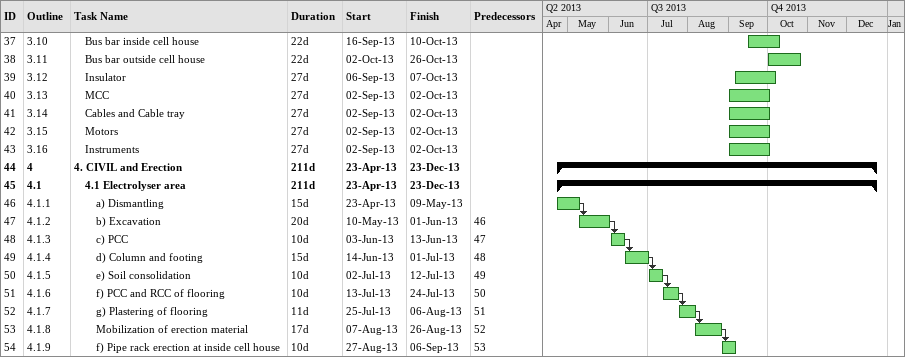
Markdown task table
| ID | WBS | Task | Duration | Start | Finish | Predecessors |
|---|---|---|---|---|---|---|
| 37 | 3.10 | Bus bar inside cell house | 22d | 2013-09-16 | 2013-10-10 |  |
| 38 | 3.11 | Bus bar outside cell house | 22d | 2013-10-02 | 2013-10-26 |  |
| 39 | 3.12 | Insulator | 27d | 2013-09-06 | 2013-10-07 |  |
| 40 | 3.13 | MCC | 27d | 2013-09-02 | 2013-10-02 |  |
| 41 | 3.14 | Cables and Cable tray | 27d | 2013-09-02 | 2013-10-02 |  |
| 42 | 3.15 | Motors | 27d | 2013-09-02 | 2013-10-02 |  |
| 43 | 3.16 | Instruments | 27d | 2013-09-02 | 2013-10-02 |  |
| 44 | 4 | **4. CIVIL and Erection** | 211d | 2013-04-23 | 2013-12-23 |  |
| 45 | 4.1 | **4.1 Electrolyser area** | 211d | 2013-04-23 | 2013-12-23 |  |
| 46 | 4.1.1 | a) Dismantling | 15d | 2013-04-23 | 2013-05-09 |  |
| 47 | 4.1.2 | b) Excavation | 20d | 2013-05-10 | 2013-06-01 | 46 |
| 48 | 4.1.3 | c) PCC | 10d | 2013-06-03 | 2013-06-13 | 47 |
| 49 | 4.1.4 | d) Column and footing | 15d | 2013-06-14 | 2013-07-01 | 48 |
| 50 | 4.1.5 | e) Soil consolidation | 10d | 2013-07-02 | 2013-07-12 | 49 |
| 51 | 4.1.6 | f) PCC and RCC of flooring | 10d | 2013-07-13 | 2013-07-24 | 50 |
| 52 | 4.1.7 | g) Plastering of flooring | 11d | 2013-07-25 | 2013-08-06 | 51 |
| 53 | 4.1.8 | Mobilization of erection material | 17d | 2013-08-07 | 2013-08-26 | 52 |
| 54 | 4.1.9 | f) Pipe rack erection at inside cell house | 10d | 2013-08-27 | 2013-09-06 | 53 |
